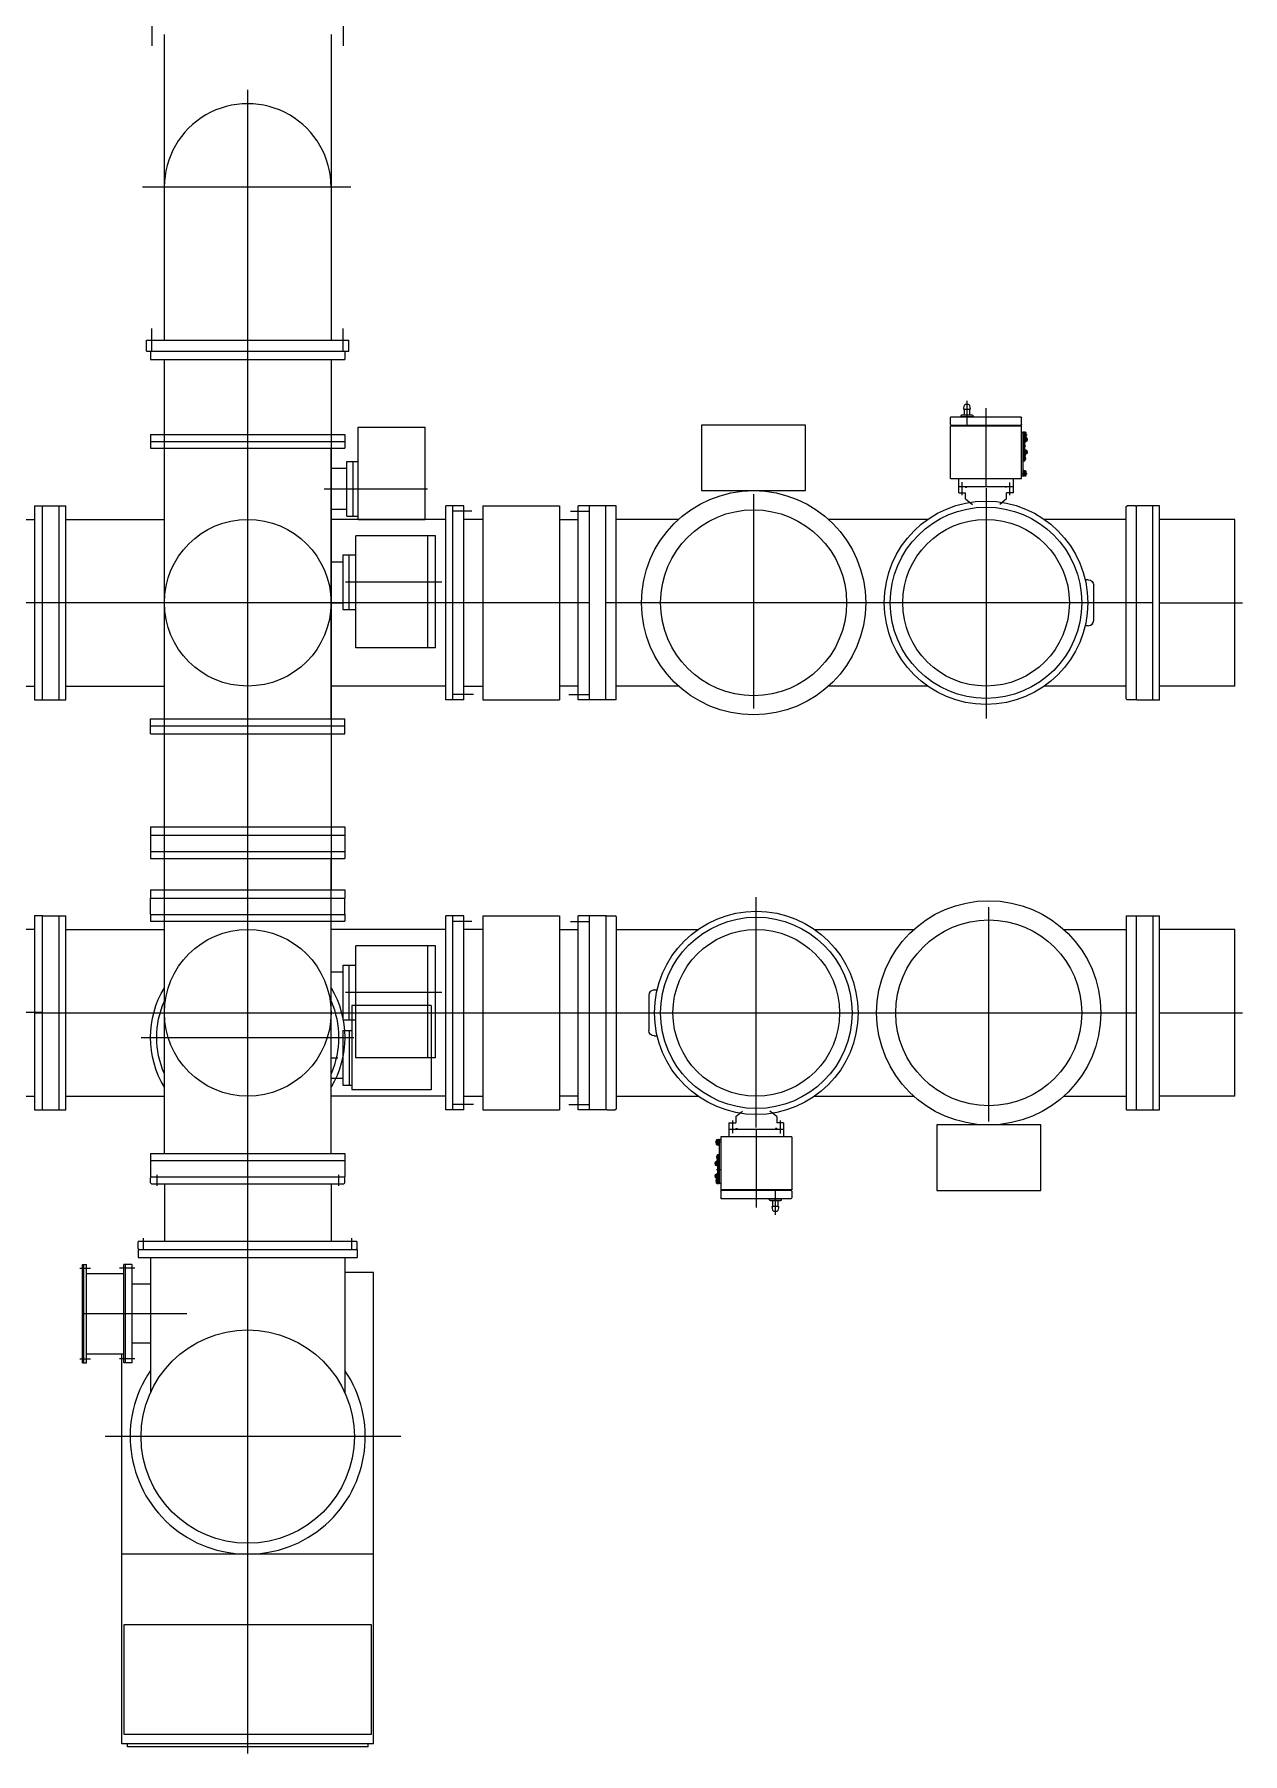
# Model space of a CAD drawing. Header units: millimetres. Extents: x 89978 to 501025, y -351975 to 837171.
# Drawn here: x 324872 to 329290, y -297641 to -291352 of the extents above; entities that cross this region are included whole.
import ezdxf

# ---------------------------------------------------------------- set-up
doc = ezdxf.new("R2010")
doc.units = ezdxf.units.MM
doc.header["$LTSCALE"] = 150
doc.layers.add('------00 Switch Gear_GIS', color=3, linetype='Continuous')

# ---------------------------------------------------------------- blocks, each defined once
blk = doc.blocks.new('X-1F-PLAN$0$GIS(2)')
at = {"layer": '------00 Switch Gear_GIS', "linetype": 'Continuous', "lineweight": 13}
for p, q in [((13527.9, 6813.6), (13527.9, 6730.5)), ((14227.9, 6813.6), (14227.9, 6730.5)), ((13573.3, 6772.6), (13573.3, 5654.6)), ((14183.3, 6772.6), (14183.3, 5654.6)), ((13878.3, 484.1), (13878.3, 6569.3)), ((14256, 6213.6), (13493.2, 6213.6)), ((13527.9, 5613.6), (13527.9, 5696.7)), ((14227.9, 5613.6), (14227.9, 5696.7)), ((13508.3, 5613.6), (13508.3, 5654.6)), ((13508.3, 5654.6), (14248.3, 5654.6)), ((13508.3, 5613.6), (14248.3, 5613.6)), ((13523.3, 5613.6), (13523.3, 5583.6)), ((14233.3, 5613.6), (14233.3, 5583.6)), ((14248.3, 5613.6), (14248.3, 5654.6)), ((13523.3, 5583.6), (14233.3, 5583.6)), ((13573.3, 5583.6), (13573.3, 3643.6)), ((14183.3, 5583.6), (14183.3, 3643.6)), ((16497.2, 5406.7), (16499.4, 5416.3)), ((16514.5, 5418.6), (16502.3, 5418.6)), ((16508.3, 5431.9), (16508.3, 5340.8)), ((16517.4, 5416.3), (16519.6, 5406.7)), ((16448.3, 5345.6), (16448.3, 5370.6)), ((16706.3, 5372.6), (16450.3, 5372.6)), ((16485.8, 5376.9), (16485.8, 5372.6)), ((16530.8, 5374.2), (16485.8, 5374.2)), ((16527.8, 5379.9), (16488.8, 5379.9)), ((16496.9, 5404.4), (16496.9, 5401.6)), ((16518.9, 5400.6), (16497.9, 5400.6)), ((16498.3, 5400.6), (16498.3, 5379.9)), ((16518.3, 5400.6), (16518.3, 5379.9)), ((16519.9, 5404.4), (16519.9, 5401.6)), ((16530.8, 5376.9), (16530.8, 5372.6)), ((16578.3, 5118.6), (16578.3, 5405.8)), ((16708.3, 5345.6), (16708.3, 5370.6)), ((13523.3, 5308.6), (13523.3, 5258.6)), ((13523.3, 5308.6), (14233.3, 5308.6)), ((13523.3, 5283.6), (14233.3, 5283.6)), ((14233.3, 5308.6), (14233.3, 5258.6)), ((14282.3, 5335.6), (14527.3, 5335.6)), ((14282.3, 4998.2), (14282.3, 5335.6)), ((14527.3, 4998.2), (14527.3, 5335.6)), ((15538.3, 5343.6), (15538.3, 5103.6)), ((15918.3, 5343.6), (15538.3, 5343.6)), ((15918.3, 5103.6), (15918.3, 5343.6)), ((16448.3, 5340.8), (16708.3, 5340.8)), ((16448.3, 5147.6), (16448.3, 5340.8)), ((16450.3, 5343.6), (16706.3, 5343.6)), ((16471.5, 5340.8), (16471.5, 5343.6)), ((16685.1, 5340.8), (16685.1, 5343.6)), ((16708.3, 5147.6), (16708.3, 5340.8)), ((16708.3, 5317.6), (16714.3, 5317.6)), ((16711.2, 5307.6), (16728.2, 5307.6)), ((16711.7, 5290.6), (16731.6, 5290.6)), ((16714.3, 5156.1), (16714.3, 5318.1)), ((16716.3, 5318.1), (16714.3, 5318.1)), ((16716.3, 5297.1), (16714.3, 5297.1)), ((16715.3, 5211.6), (16715.3, 5297.1)), ((16716.3, 5318.1), (16716.3, 5297.1)), ((16718.8, 5316.8), (16716.3, 5316.8)), ((16716.3, 5308.5), (16718.8, 5306)), ((16716.3, 5307.2), (16718.8, 5304.7)), ((16718.8, 5298.4), (16716.3, 5298.4)), ((16718.8, 5317.4), (16718.8, 5297.8)), ((16723.2, 5317.4), (16718.8, 5317.4)), ((16723.2, 5312.6), (16718.8, 5312.6)), ((16723.2, 5302.6), (16718.8, 5302.6)), ((16723.2, 5297.8), (16718.8, 5297.8)), ((16720.3, 5211.6), (16720.3, 5297.8)), ((16720.3, 5282.6), (16723.3, 5282.6)), ((16723.3, 5297.9), (16723.3, 5282.6)), ((16727.9, 5296.4), (16723.3, 5296.4)), ((16727.9, 5293.5), (16723.3, 5293.5)), ((16727.9, 5287.7), (16723.3, 5287.7)), ((16727.9, 5284.8), (16723.3, 5284.8)), ((16724.3, 5315), (16724.3, 5300.2)), ((16728.3, 5295.6), (16727.9, 5296.4)), ((16728.3, 5285.6), (16727.9, 5284.8)), ((16728.3, 5285.6), (16728.3, 5295.6)), ((13523.3, 5258.6), (14233.3, 5258.6)), ((13573.5, 4268.6), (13573.5, 5258.6)), ((14183.1, 4268.6), (14183.1, 5258.6)), ((16711.2, 5267.6), (16723.5, 5267.6)), ((16711.4, 5244.6), (16731.6, 5244.6)), ((16712.1, 5221.6), (16725.1, 5221.6)), ((16714.3, 5273.3), (16715.3, 5273.3)), ((16714.3, 5261.8), (16715.3, 5261.8)), ((16720.3, 5252.6), (16723.3, 5252.6)), ((16720.3, 5236.6), (16723.3, 5236.6)), ((16720.3, 5234.6), (16722.3, 5234.6)), ((16720.3, 5231.6), (16722.3, 5231.6)), ((16720.3, 5227.3), (16722.3, 5227.3)), ((16722.3, 5231.6), (16722.3, 5234.6)), ((16722.3, 5215.8), (16722.3, 5227.3)), ((16723.3, 5252.6), (16723.3, 5236.6)), ((16727.9, 5250.4), (16723.3, 5250.4)), ((16727.9, 5247.5), (16723.3, 5247.5)), ((16727.9, 5241.7), (16723.3, 5241.7)), ((16727.9, 5238.8), (16723.3, 5238.8)), ((16728.3, 5249.6), (16727.9, 5250.4)), ((16728.3, 5239.6), (16727.9, 5238.8)), ((16728.3, 5239.6), (16728.3, 5249.6)), ((14183.1, 5185.6), (14241.3, 5185.6)), ((14241.3, 5010.6), (14241.3, 5210.6)), ((14241.3, 5210.6), (14282.3, 5210.6)), ((14264.3, 5010.6), (14264.3, 5210.6)), ((16708.3, 5157.6), (16714.3, 5157.6)), ((16710.7, 5166.6), (16728.2, 5166.6)), ((16720.3, 5211.6), (16714.3, 5211.6)), ((16716.3, 5177.1), (16714.3, 5177.1)), ((16716.3, 5177.1), (16716.3, 5156.1)), ((16718.8, 5175.8), (16716.3, 5175.8)), ((16716.3, 5167.5), (16718.8, 5165)), ((16716.3, 5166.2), (16718.8, 5163.7)), ((16718.8, 5157.4), (16716.3, 5157.4)), ((16718.8, 5176.4), (16718.8, 5156.8)), ((16723.2, 5176.4), (16718.8, 5176.4)), ((16723.2, 5171.6), (16718.8, 5171.6)), ((16723.2, 5161.6), (16718.8, 5161.6)), ((16723.2, 5156.8), (16718.8, 5156.8)), ((16720.3, 5215.8), (16722.3, 5215.8)), ((16724.3, 5174), (16724.3, 5159.2)), ((14157.6, 5110.6), (14535.4, 5110.6)), ((15538.3, 5103.6), (15918.3, 5103.6)), ((16448.3, 5147.6), (16708.3, 5147.6)), ((16478.3, 5095.6), (16478.3, 5147.6)), ((16478.3, 5118.6), (16678.3, 5118.6)), ((16478.3, 5095.6), (16503.3, 5095.6)), ((16490.8, 5087.1), (16490.8, 5135.1)), ((16503.3, 5116.2), (16503.3, 5118.6)), ((16503.3, 5116.2), (16507.8, 5116.2)), ((16503.3, 5073.1), (16503.3, 5095.6)), ((16507.8, 5116.2), (16507.8, 5118.6)), ((16578.3, 5112.9), (16578.3, 4270)), ((16648.8, 5116.2), (16648.8, 5118.6)), ((16653.3, 5116.2), (16648.8, 5116.2)), ((16653.3, 5116.2), (16653.3, 5118.6)), ((16653.3, 5073.1), (16653.3, 5095.6)), ((16678.3, 5095.6), (16653.3, 5095.6)), ((16665.8, 5087.1), (16665.8, 5133.6)), ((16678.3, 5095.6), (16678.3, 5147.6)), ((16716.3, 5156.1), (16714.3, 5156.1)), ((13098.3, 5048.6), (13098.3, 4338.6)), ((13098.3, 5048.6), (13213.3, 5048.6)), ((13128.3, 4338.6), (13128.3, 5048.6)), ((13188.3, 4338.6), (13188.3, 5048.6)), ((13213.3, 4338.6), (13213.3, 5048.6)), ((14183.1, 5035.6), (14241.3, 5035.6)), ((14603.3, 4338.6), (14603.3, 5048.6)), ((14669.3, 5048.6), (14603.3, 5048.6)), ((14628.3, 4338.6), (14628.3, 5048.6)), ((14669.3, 4338.6), (14669.3, 5048.6)), ((14738.3, 5048.6), (14738.3, 4338.6)), ((14738.3, 5048.6), (15018.3, 5048.6)), ((15018.3, 5048.6), (15018.3, 4338.6)), ((15224.3, 5048.6), (15087.3, 5048.6)), ((15087.3, 4338.6), (15087.3, 5048.6)), ((15128.3, 4338.6), (15128.3, 5048.6)), ((15188.3, 4338.6), (15188.3, 5048.6)), ((15225.3, 5047.6), (15224.3, 5048.6)), ((15225.3, 4339.6), (15225.3, 5047.6)), ((15728.3, 5090.8), (15728.3, 4306.9)), ((16503.3, 5073.1), (16528.3, 5053.1)), ((16653.3, 5073.1), (16628.3, 5053.1)), ((17091.3, 5045.6), (17094.3, 5048.6)), ((17091.3, 4693.6), (17091.3, 5045.6)), ((17125.3, 5048.6), (17094.3, 5048.6)), ((17125.3, 5048.6), (17128.3, 5045.6)), ((17188.3, 5048.6), (17128.3, 5048.6)), ((17128.3, 4338.6), (17128.3, 5048.6)), ((17188.3, 4337.8), (17188.3, 5048.6)), ((17213.3, 5047.8), (17188.3, 5047.8)), ((17213.3, 4337.8), (17213.3, 5047.8)), ((10858.3, 4998.6), (13098.3, 4998.6)), ((13213.3, 4998.4), (13573.5, 4998.4)), ((14603.3, 4998.4), (14183.1, 4998.4)), ((14241.3, 5010.6), (14282.3, 5010.6)), ((14282.3, 4998.2), (14527.3, 4998.2)), ((14697.8, 5028.2), (14628.3, 5028.2)), ((14737.3, 4998), (14669.3, 4998)), ((15019.3, 4998), (15087.3, 4998)), ((15058.8, 5028.2), (15128.3, 5028.2)), ((15454.1, 4998.3), (15225.3, 4998.3)), ((16365, 4998.3), (16002.6, 4998.3)), ((17091.3, 4998.3), (16791.6, 4998.3)), ((17488.3, 4997.6), (17213.3, 4997.6)), ((17488.3, 4388), (17488.3, 4997.6)), ((14564.6, 4938.6), (14274.3, 4938.6)), ((14274.3, 4528.6), (14274.3, 4938.6)), ((14537.3, 4528.6), (14537.3, 4938.6)), ((14564.6, 4528.6), (14564.6, 4938.6)), ((14183.1, 4843.6), (14226.3, 4843.6)), ((14226.3, 4868.6), (14274.3, 4868.6)), ((14226.3, 4868.6), (14226.3, 4668.6)), ((14249.3, 4668.6), (14249.3, 4868.6)), ((14588.8, 4768.6), (14236.3, 4768.6)), ((16952, 4777.5), (16940.7, 4777.5)), ((16972, 4629.7), (16972, 4757.5)), ((15128.3, 4693.6), (0, 4693.6)), ((14183.1, 4693.6), (14226.3, 4693.6)), ((14226.3, 4668.6), (14274.3, 4668.6)), ((17188.3, 4693.6), (15188.3, 4693.6)), ((17091.3, 4341.6), (17091.3, 4693.6)), ((17213.3, 4692.8), (17516.6, 4692.8)), ((16952, 4609.7), (16940.7, 4609.7)), ((14564.6, 4528.6), (14274.3, 4528.6)), ((12658.3, 4388.6), (13098.3, 4388.6)), ((13213.3, 4388.8), (13573.5, 4388.8)), ((14603.3, 4388.8), (14183.1, 4388.8)), ((14703.9, 4358.2), (14628.3, 4358.2)), ((14669.3, 4388.4), (14737.3, 4388.4)), ((15087.3, 4388.4), (15019.3, 4388.4)), ((15052.8, 4358.2), (15128.3, 4358.2)), ((15224.3, 4338.6), (15225.3, 4339.6)), ((15454.1, 4388.7), (15225.3, 4388.7)), ((16365.1, 4388.7), (16002.5, 4388.7)), ((17091.3, 4388.7), (16791.5, 4388.7)), ((17091.3, 4341.6), (17094.3, 4338.6)), ((17125.3, 4338.6), (17128.3, 4341.6)), ((17488.3, 4388), (17213.3, 4388)), ((13098.3, 4338.6), (13213.3, 4338.6)), ((14669.3, 4338.6), (14603.3, 4338.6)), ((14738.3, 4338.6), (15018.3, 4338.6)), ((15224.3, 4338.6), (15087.3, 4338.6)), ((17125.3, 4338.6), (17094.3, 4338.6)), ((17128.3, 4338.6), (17188.3, 4338.6)), ((17213.3, 4337.8), (17188.3, 4337.8)), ((13523.3, 4268.6), (14233.3, 4268.6)), ((13523.3, 4213.6), (13523.3, 4268.6)), ((13523.3, 4243.6), (14233.3, 4243.6)), ((13523.3, 4213.6), (14233.3, 4213.6)), ((14233.3, 4213.6), (14233.3, 4268.6)), ((13523.3, 3873.6), (13523.3, 3758.6)), ((13523.3, 3873.6), (14233.3, 3873.6)), ((13523.3, 3843.6), (14233.3, 3843.6)), ((14233.3, 3873.6), (14233.3, 3758.6)), ((13523.3, 3783.6), (14233.3, 3783.6)), ((13523.3, 3758.6), (14233.3, 3758.6)), ((13573.5, 2678.6), (13573.5, 3758.6)), ((14183.1, 2678.6), (14183.1, 3758.6)), ((13523.3, 3643.6), (14233.3, 3643.6)), ((13523.3, 3643.6), (13523.3, 3613.6)), ((13523.3, 3613.6), (14233.3, 3613.6)), ((13523.3, 3554.6), (13523.3, 3612.6)), ((14233.3, 3643.6), (14233.3, 3613.6)), ((14233.3, 3554.6), (14233.3, 3612.6)), ((15738.3, 2774.2), (15738.3, 3617.1)), ((13098.3, 3549.3), (13098.3, 2839.3)), ((13098.3, 3549.3), (13128.3, 3549.3)), ((13128.3, 2838.6), (13128.3, 3549.3)), ((13128.3, 3548.6), (13213.3, 3548.6)), ((13188.3, 2838.6), (13188.3, 3548.6)), ((13213.3, 2838.6), (13213.3, 3548.6)), ((13523.3, 3553.6), (13523.3, 3528.6)), ((13523.3, 3553.6), (14233.3, 3553.6)), ((13523.3, 3528.6), (14233.3, 3528.6)), ((14183.1, 2678.6), (14183.1, 3528.6)), ((14233.3, 3553.6), (14233.3, 3528.6)), ((14603.3, 2838.6), (14603.3, 3548.6)), ((14669.3, 3548.6), (14603.3, 3548.6)), ((14628.3, 2838.6), (14628.3, 3548.6)), ((14697.8, 3528.2), (14628.3, 3528.2)), ((14669.3, 2838.6), (14669.3, 3548.6)), ((14738.3, 3548.6), (14738.3, 2838.6)), ((14738.3, 3548.6), (15018.3, 3548.6)), ((15018.3, 3548.6), (15018.3, 2838.6)), ((15058.8, 3528.2), (15128.3, 3528.2)), ((15188.3, 3548.6), (15087.3, 3548.6)), ((15087.3, 2838.6), (15087.3, 3548.6)), ((15128.3, 2838.6), (15128.3, 3548.6)), ((15191.3, 3548.6), (15188.3, 3545.6)), ((15188.3, 3548.6), (15188.3, 2838.6)), ((15191.3, 3548.6), (15222.3, 3548.6)), ((15225.3, 3545.6), (15222.3, 3548.6)), ((15225.3, 3545.6), (15225.3, 3193.6)), ((16588.3, 2796.4), (16588.3, 3580.2)), ((17092.3, 3548.6), (17091.3, 3547.6)), ((17091.3, 3547.6), (17091.3, 2839.6)), ((17092.3, 3548.6), (17213.3, 3548.6)), ((17128.3, 2838.6), (17128.3, 3548.6)), ((17188.3, 3548.6), (17188.3, 2838.6)), ((17213.3, 2838.6), (17213.3, 3548.6)), ((12658.3, 3499.3), (13098.3, 3499.3)), ((13213.3, 3498.4), (13573.5, 3498.4)), ((14603.3, 3498.4), (14183.1, 3498.4)), ((14737.3, 3498), (14669.3, 3498)), ((15019.3, 3498), (15087.3, 3498)), ((15225.3, 3498.4), (15525.1, 3498.4)), ((15951.5, 3498.4), (16314.1, 3498.4)), ((16862.5, 3498.4), (17091.3, 3498.4)), ((17488.3, 3498.4), (17213.3, 3498.4)), ((17488.3, 2888.8), (17488.3, 3498.4)), ((14564.6, 3438.6), (14274.3, 3438.6)), ((14274.3, 3028.6), (14274.3, 3438.6)), ((14537.3, 3028.6), (14537.3, 3438.6)), ((14564.6, 3028.6), (14564.6, 3438.6)), ((14183.1, 3343.6), (14226.3, 3343.6)), ((14226.3, 3368.6), (14274.3, 3368.6)), ((14226.3, 3368.6), (14226.3, 3168.6)), ((14249.3, 3168.6), (14249.3, 3368.6)), ((15364.7, 3277.4), (15375.9, 3277.4)), ((14588.8, 3268.6), (14236.3, 3268.6)), ((14259.3, 3220.6), (14259.3, 2911.6)), ((14549.3, 3220.6), (14259.3, 3220.6)), ((14549.3, 3220.6), (14549.3, 2911.6)), ((15344.7, 3257.4), (15344.7, 3129.6)), ((13128.3, 3194.3), (12628.3, 3194.3)), ((13097.3, 3193.6), (17128.3, 3193.6)), ((14183.1, 3193.6), (14226.3, 3193.6)), ((14226.3, 3168.6), (14274.3, 3168.6)), ((15225.3, 3193.6), (15225.3, 2841.6)), ((17213.3, 3193.6), (17516.6, 3193.6)), ((13488.2, 3103.6), (14266.4, 3103.6)), ((14226.3, 3128.6), (14259.3, 3128.6)), ((14226.3, 3128.6), (14226.3, 2928.6)), ((14249.3, 3128.6), (14249.3, 2928.6)), ((15364.7, 3109.6), (15375.9, 3109.6)), ((14183.1, 3028.6), (14207.9, 3028.6)), ((14564.6, 3028.6), (14274.3, 3028.6)), ((14226.3, 2953.6), (14183.1, 2953.6)), ((14226.3, 2928.6), (14259.3, 2928.6)), ((14549.3, 2911.6), (14259.3, 2911.6)), ((12658.3, 2889.3), (13098.3, 2889.3)), ((13098.3, 2839.3), (13128.3, 2839.3)), ((13128.3, 2838.6), (13213.3, 2838.6)), ((13213.3, 2888.8), (13573.5, 2888.8)), ((14603.3, 2888.8), (14183.1, 2888.8)), ((14669.3, 2838.6), (14603.3, 2838.6)), ((14703.9, 2858.2), (14628.3, 2858.2)), ((14669.3, 2888.4), (14737.3, 2888.4)), ((14738.3, 2838.6), (15018.3, 2838.6)), ((15087.3, 2888.4), (15019.3, 2888.4)), ((15052.8, 2858.2), (15128.3, 2858.2)), ((15188.3, 2838.6), (15087.3, 2838.6)), ((15191.3, 2838.6), (15188.3, 2841.6)), ((15191.3, 2838.6), (15222.3, 2838.6)), ((15225.3, 2841.6), (15222.3, 2838.6)), ((15225.3, 2888.8), (15525, 2888.8)), ((15663.3, 2814.1), (15688.3, 2834.1)), ((15813.3, 2814.1), (15788.3, 2834.1)), ((15951.6, 2888.8), (16314.1, 2888.8)), ((16862.6, 2888.8), (17091.3, 2888.8)), ((17091.3, 2839.6), (17092.3, 2838.6)), ((17092.3, 2838.6), (17213.3, 2838.6)), ((17488.3, 2888.8), (17213.3, 2888.8)), ((15638.3, 2791.6), (15663.3, 2791.6)), ((15638.3, 2791.6), (15638.3, 2739.6)), ((15638.3, 2768.6), (15838.3, 2768.6)), ((15650.8, 2800), (15650.8, 2753.5)), ((15663.3, 2814.1), (15663.3, 2791.6)), ((15663.3, 2771), (15663.3, 2768.6)), ((15663.3, 2771), (15667.8, 2771)), ((15667.8, 2771), (15667.8, 2768.6)), ((15738.3, 2768.6), (15738.3, 2481.4)), ((15813.3, 2814.1), (15797.9, 2826.4)), ((15813.3, 2771), (15808.8, 2771)), ((15808.8, 2771), (15808.8, 2768.6)), ((15813.3, 2814.1), (15813.3, 2791.6)), ((15838.3, 2791.6), (15813.3, 2791.6)), ((15813.3, 2771), (15813.3, 2768.6)), ((15825.8, 2800), (15825.8, 2752.1)), ((15838.3, 2791.6), (15838.3, 2739.6)), ((16778.3, 2783.6), (16398.3, 2783.6)), ((16398.3, 2783.6), (16398.3, 2543.6)), ((16778.3, 2543.6), (16778.3, 2783.6)), ((15605.9, 2720.6), (15588.4, 2720.6)), ((15592.3, 2713.2), (15592.3, 2728)), ((15593.4, 2730.4), (15597.8, 2730.4)), ((15593.4, 2725.6), (15597.8, 2725.6)), ((15593.4, 2715.6), (15597.8, 2715.6)), ((15593.4, 2710.8), (15597.8, 2710.8)), ((15597.8, 2710.8), (15597.8, 2730.4)), ((15597.8, 2729.8), (15600.3, 2729.8)), ((15600.3, 2720.9), (15597.8, 2723.4)), ((15600.3, 2719.6), (15597.8, 2722.1)), ((15597.8, 2711.4), (15600.3, 2711.4)), ((15600.3, 2731.1), (15602.3, 2731.1)), ((15600.3, 2710.1), (15600.3, 2731.1)), ((15600.3, 2710.1), (15602.3, 2710.1)), ((15602.3, 2731.1), (15602.3, 2569.1)), ((15608.3, 2729.6), (15602.3, 2729.6)), ((15868.3, 2739.6), (15608.3, 2739.6)), ((15608.3, 2739.6), (15608.3, 2546.4)), ((15868.3, 2739.6), (15868.3, 2546.4)), ((13523.3, 2678.6), (14233.3, 2678.6)), ((13523.3, 2678.6), (13523.3, 2593.6)), ((13523.3, 2653.6), (14233.3, 2653.6)), ((14233.3, 2678.6), (14233.3, 2593.6)), ((15605.2, 2642.6), (15585, 2642.6)), ((15588.3, 2647.6), (15588.8, 2648.3)), ((15588.3, 2647.6), (15588.3, 2637.6)), ((15588.8, 2648.3), (15593.3, 2648.3)), ((15588.8, 2645.5), (15593.3, 2645.5)), ((15604.6, 2665.6), (15591.6, 2665.6)), ((15593.3, 2634.6), (15593.3, 2650.6)), ((15596.3, 2650.6), (15593.3, 2650.6)), ((15594.3, 2671.3), (15594.3, 2659.8)), ((15596.3, 2671.3), (15594.3, 2671.3)), ((15596.3, 2659.8), (15594.3, 2659.8)), ((15596.3, 2655.6), (15594.3, 2655.6)), ((15594.3, 2655.6), (15594.3, 2652.6)), ((15596.3, 2652.6), (15594.3, 2652.6)), ((15596.3, 2675.6), (15596.3, 2589.4)), ((15596.3, 2675.6), (15602.3, 2675.6)), ((15601.3, 2675.6), (15601.3, 2590.1)), ((13523.3, 2590.6), (13526.3, 2593.6)), ((13523.3, 2593.6), (14233.3, 2593.6)), ((13523.3, 2571.6), (13523.3, 2590.6)), ((13545.8, 2600.8), (13545.8, 2560.9)), ((14210.8, 2600.8), (14210.8, 2560.9)), ((14233.3, 2590.6), (14230.3, 2593.6)), ((14233.3, 2571.6), (14233.3, 2590.6)), ((15605, 2596.6), (15585, 2596.6)), ((15588.3, 2637.6), (15588.8, 2636.8)), ((15588.3, 2601.6), (15588.8, 2602.3)), ((15588.3, 2601.6), (15588.3, 2591.6)), ((15588.3, 2591.6), (15588.8, 2590.8)), ((15605.4, 2579.6), (15588.5, 2579.6)), ((15588.8, 2639.7), (15593.3, 2639.7)), ((15588.8, 2636.8), (15593.3, 2636.8)), ((15588.8, 2602.3), (15593.3, 2602.3)), ((15588.8, 2599.5), (15593.3, 2599.5)), ((15588.8, 2593.7), (15593.3, 2593.7)), ((15588.8, 2590.8), (15593.3, 2590.8)), ((15592.3, 2572.2), (15592.3, 2587)), ((15605.5, 2619.6), (15593.1, 2619.6)), ((15596.3, 2634.6), (15593.3, 2634.6)), ((15593.3, 2589.3), (15593.3, 2604.6)), ((15596.3, 2604.6), (15593.3, 2604.6)), ((15593.4, 2589.4), (15597.8, 2589.4)), ((15593.4, 2584.6), (15597.8, 2584.6)), ((15597.8, 2569.8), (15597.8, 2589.4)), ((15597.8, 2588.8), (15600.3, 2588.8)), ((15600.3, 2579.9), (15597.8, 2582.4)), ((15600.3, 2578.6), (15597.8, 2581.1)), ((15600.3, 2590.1), (15602.3, 2590.1)), ((15600.3, 2569.1), (15600.3, 2590.1)), ((15602.3, 2625.3), (15601.3, 2625.3)), ((15602.3, 2613.8), (15601.3, 2613.8)), ((13523.3, 2571.6), (13526.3, 2568.6)), ((13526.3, 2568.6), (14230.3, 2568.6)), ((13573.5, 2568.6), (13573.5, 2358.3)), ((14183.1, 2568.6), (14183.1, 2358.3)), ((14233.3, 2571.6), (14230.3, 2568.6)), ((15593.4, 2574.6), (15597.8, 2574.6)), ((15593.4, 2569.8), (15597.8, 2569.8)), ((15597.8, 2570.4), (15600.3, 2570.4)), ((15600.3, 2569.1), (15602.3, 2569.1)), ((15608.3, 2569.6), (15602.3, 2569.6)), ((15868.3, 2546.4), (15608.3, 2546.4)), ((15608.3, 2541.6), (15608.3, 2516.6)), ((15866.3, 2543.6), (15610.3, 2543.6)), ((15631.5, 2546.4), (15631.5, 2543.6)), ((15808.3, 2455.2), (15808.3, 2546.4)), ((15845.1, 2546.4), (15845.1, 2543.6)), ((15868.3, 2541.6), (15868.3, 2516.6)), ((16398.3, 2543.6), (16778.3, 2543.6)), ((15610.3, 2514.6), (15866.3, 2514.6)), ((15785.8, 2510.3), (15785.8, 2514.6)), ((15785.8, 2513), (15830.8, 2513)), ((15788.8, 2507.3), (15827.8, 2507.3)), ((15796.8, 2482.7), (15796.8, 2485.6)), ((15799.2, 2470.9), (15797, 2480.5)), ((15797.8, 2486.6), (15818.7, 2486.6)), ((15798.3, 2486.6), (15798.3, 2507.3)), ((15802.2, 2468.6), (15814.3, 2468.6)), ((15819.5, 2480.5), (15817.3, 2470.9)), ((15818.3, 2486.6), (15818.3, 2507.3)), ((15819.7, 2482.7), (15819.7, 2485.6)), ((15830.8, 2510.3), (15830.8, 2514.6)), ((13481.3, 2358.6), (13478.3, 2355.6)), ((13478.3, 2331.6), (13478.3, 2355.6)), ((13478.3, 2331.6), (13481.3, 2328.6)), ((13478.3, 2328.6), (13478.3, 2298.6)), ((13478.3, 2328.6), (14278.3, 2328.6)), ((13481.3, 2358.6), (14275.3, 2358.6)), ((13497.3, 2328.6), (13497.3, 2369.1)), ((14259.3, 2328.6), (14259.3, 2369.1)), ((14275.3, 2358.6), (14278.3, 2355.6)), ((14278.3, 2331.6), (14275.3, 2328.6)), ((14278.3, 2331.6), (14278.3, 2355.6)), ((14278.3, 2328.6), (14278.3, 2298.6)), ((13274.5, 1913.6), (13274.5, 2273.6)), ((13274.5, 2273.6), (13289, 2273.6)), ((13279, 1913.6), (13279, 2273.6)), ((13289, 1913.6), (13289, 2273.6)), ((13425, 1913.6), (13425, 2273.6)), ((13431, 2273.6), (13425, 2273.6)), ((13431, 1913.6), (13431, 2273.6)), ((13432.6, 2273.6), (13431, 2272)), ((13454.4, 2273.6), (13432.6, 2273.6)), ((13454.4, 2273.6), (13456, 2272)), ((13456, 1915.2), (13456, 2272)), ((13478.3, 2298.6), (14278.3, 2298.6)), ((13522.7, 2298.6), (13522.7, 1803.7)), ((14233.9, 2298.6), (14233.9, 1803.7)), ((13263.9, 2259.6), (13303.9, 2259.6)), ((13289, 2240.6), (13425, 2240.6)), ((13466, 2259.6), (13409.7, 2259.6)), ((13522.7, 2201.7), (13456, 2201.7)), ((14338.3, 2243.6), (14233.9, 2243.6)), ((14338.3, 519.6), (14338.3, 2243.6)), ((13278.6, 2093.6), (13656.2, 2093.6)), ((13522.7, 1985.4), (13456, 1985.4)), ((13263.9, 1927.6), (13303.9, 1927.6)), ((13274.5, 1913.6), (13289, 1913.6)), ((13289, 1946.6), (13425, 1946.6)), ((13466, 1927.6), (13409.7, 1927.6)), ((13418.3, 519.6), (13418.3, 1946.6)), ((13431, 1913.6), (13425, 1913.6)), ((13432.6, 1913.6), (13431, 1915.2)), ((13454.4, 1913.6), (13432.6, 1913.6)), ((13454.4, 1913.6), (13456, 1915.2)), ((14438.2, 1643.6), (13357.6, 1643.6)), ((14338.3, 1213.6), (13418.3, 1213.6)), ((14338.3, 519.6), (13418.3, 519.6)), ((13438.3, 508.6), (13438.3, 519.6)), ((14318.3, 508.6), (13438.3, 508.6)), ((14318.3, 508.6), (14318.3, 519.6))]:
    blk.add_line(p, q, dxfattribs=at)
at = {"layer": '------00 Switch Gear_GIS', "linetype": 'Continuous', "lineweight": 13, "flags": 128}
blk.add_lwpolyline([(14331.3, 555.1), (14331.3, 955.2), (13425.3, 955.2), (13425.3, 555.1)], close=True, dxfattribs=at)
at = {"layer": '------00 Switch Gear_GIS', "linetype": 'Continuous', "lineweight": 13}
for centre, radius in [((15728.3, 4693.6), 410), ((15728.3, 4693.6), 340), ((16578.3, 4693.6), 372), ((16578.3, 4693.6), 350), ((13878.3, 4693.6), 304.8), ((16578.3, 4693.6), 304.8), ((16588.3, 3193.6), 410), ((15738.3, 3193.6), 372), ((15738.3, 3193.6), 350), ((16588.3, 3193.6), 340), ((13878.3, 3193.6), 304.8), ((15738.3, 3193.6), 304.8), ((13878.3, 1643.6), 390)]:
    blk.add_circle(centre, radius, dxfattribs=at)
at = {"layer": '------00 Switch Gear_GIS', "linetype": 'Continuous', "lineweight": 13, "extrusion": (0, 0, -1)}
for centre, radius, start, end in [((-16502.3, 5415.6), 3, 12.99531, 90), ((-16506.9, 5404.4), 10, 0, 12.99495), ((-16497.9, 5401.6), 1, 270, 0), ((-16518.9, 5401.6), 1, 180, 270), ((-16706.3, 5370.6), 2, 90, 180), ((-16706.3, 5345.6), 2, 180, 270), ((-16721.1, 5315), 3.19, 131.26687, 228.73313), ((-16712.3, 5307.6), 12, 155.4695, 204.5305), ((-16721.1, 5174), 3.19, 131.26687, 228.73313), ((-16712.3, 5166.6), 12, 155.4695, 204.5305), ((-16952, 4757.5), 20, 90, 180), ((-14232.3, 3612.6), 1, 90, 180), ((-14232.3, 3554.6), 1, 180, 270), ((-13878.3, 3103.6), 355, 329.15881, 30.84119), ((-13878.3, 3103.6), 355, 149.15881, 210.84119), ((-13878.3, 3103.6), 332.5, 336.44713, 23.55287), ((-13878.3, 3103.6), 332.5, 156.44713, 203.55287), ((-15364.7, 3129.6), 20, 270, 0), ((-15604.4, 2720.6), 12, 335.4695, 24.5305), ((-15595.5, 2713.2), 3.19, 311.26687, 48.73313), ((-13524.3, 2652.6), 1, 0, 90), ((-15604.4, 2579.6), 12, 335.4695, 24.5305), ((-15595.5, 2572.2), 3.19, 311.26687, 48.73313), ((-15610.3, 2541.6), 2, 0, 90), ((-15610.3, 2516.6), 2, 270, 0), ((-15797.8, 2485.6), 1, 0, 90), ((-15814.3, 2471.6), 3, 192.99531, 270), ((-15818.7, 2485.6), 1, 90, 180), ((-15809.7, 2482.7), 10, 180, 192.99495)]:
    blk.add_arc(centre, radius, start, end, dxfattribs=at)
at = {"layer": '------00 Switch Gear_GIS', "linetype": 'Continuous', "lineweight": 13}
for centre, radius, start, end in [((16514.5, 5415.6), 3, 12.99392, 90), ((16450.3, 5370.6), 2, 90, 180), ((16450.3, 5345.6), 2, 180, 270), ((16488.8, 5376.9), 3, 90, 180), ((16509.9, 5404.4), 10, 0, 12.99477), ((16527.8, 5376.9), 3, 0, 90), ((16721.1, 5300.2), 3.19, 311.26687, 48.73313), ((16725.8, 5294.9), 2.51, 24.95673, 35.04327), ((16725.8, 5294.9), 2.51, 324.95673, 1.50677), ((16718.9, 5290.6), 9.39, 342.09263, 17.90737), ((16725.8, 5286.2), 2.51, 358.49323, 35.04327), ((16725.8, 5286.2), 2.51, 324.95673, 335.04327), ((16725.8, 5248.9), 2.51, 24.95673, 35.04327), ((16725.8, 5248.9), 2.51, 324.95673, 1.50677), ((16718.9, 5244.6), 9.39, 342.09263, 17.90737), ((16725.8, 5240.2), 2.51, 358.49323, 35.04327), ((16725.8, 5240.2), 2.51, 324.95673, 335.04327), ((16721.1, 5159.2), 3.19, 311.26687, 48.73313), ((16952, 4629.7), 20, 270, 0), ((13524.3, 3612.6), 1, 90, 180), ((13524.3, 3554.6), 1, 180, 270), ((15364.7, 3257.4), 20, 90, 180), ((15595.5, 2728), 3.19, 131.26687, 228.73313), ((14232.3, 2652.6), 1, 0, 90), ((15590.8, 2646.9), 2.51, 178.49323, 215.04327), ((15597.7, 2642.6), 9.39, 162.09263, 197.90737), ((15590.8, 2646.9), 2.51, 144.95673, 155.04327), ((15590.8, 2638.2), 2.51, 144.95673, 181.50677), ((15590.8, 2600.9), 2.51, 178.49323, 215.04327), ((15597.7, 2596.6), 9.39, 162.09263, 197.90737), ((15590.8, 2592.2), 2.51, 144.95673, 181.50677), ((15590.8, 2638.2), 2.51, 204.95673, 215.04327), ((15590.8, 2600.9), 2.51, 144.95673, 155.04327), ((15590.8, 2592.2), 2.51, 204.95673, 215.04327), ((15595.5, 2587), 3.19, 131.26687, 228.73313), ((15866.3, 2541.6), 2, 0, 90), ((15866.3, 2516.6), 2, 270, 0), ((15788.8, 2510.3), 3, 180, 270), ((15806.8, 2482.7), 10, 180, 192.99477), ((15802.2, 2471.6), 3, 192.99392, 270), ((15827.8, 2510.3), 3, 270, 0), ((13878.3, 1643.6), 430, 145.78942, 34.21058)]:
    blk.add_arc(centre, radius, start, end, dxfattribs=at)
blk.add_ellipse((13878.3, 6213.6), major_axis=(0, -305.4), ratio=0.99861, start_param=1.570796, end_param=4.712389, dxfattribs=at)

msp = doc.modelspace()

# ---------------------------------------------------------------- block references
at = {"layer": '------00 Switch Gear_GIS', "color": 3}
msp.add_blockref('X-1F-PLAN$0$GIS(2)', (311773.7, -298124.6), dxfattribs=at)

doc.saveas('drawing.dxf')
